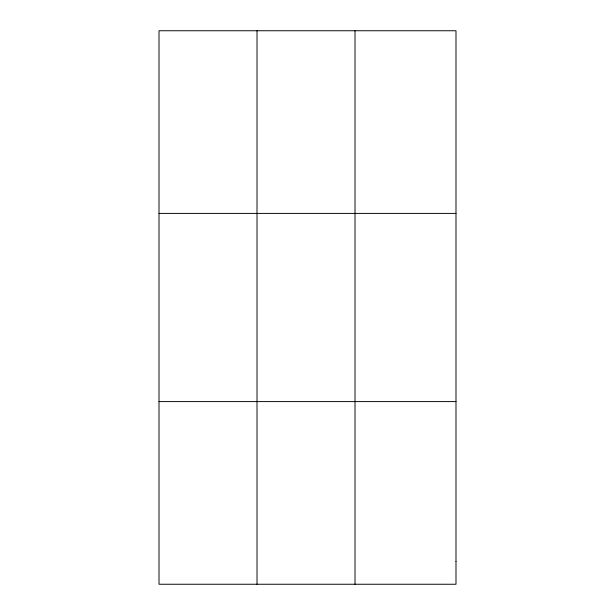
<?xml version="1.0" encoding="UTF-8"?>
<svg xmlns="http://www.w3.org/2000/svg" width="615" height="615" viewBox="0 0 615 615"><rect width="100%" height="100%" fill="white"/><g stroke="black" fill="none" stroke-linecap="round" stroke-linejoin="round"><path stroke-width="0.92" d="M257.009 30.75L257.009 584.25M355.016 30.75L355.016 584.25M159.008 213.405L455.992 213.405M159.008 401.595L455.992 401.595M455.992 561.418L455.992 584.25L159.008 584.25L159.008 30.75L455.992 30.75L455.992 561.418"/></g></svg>
